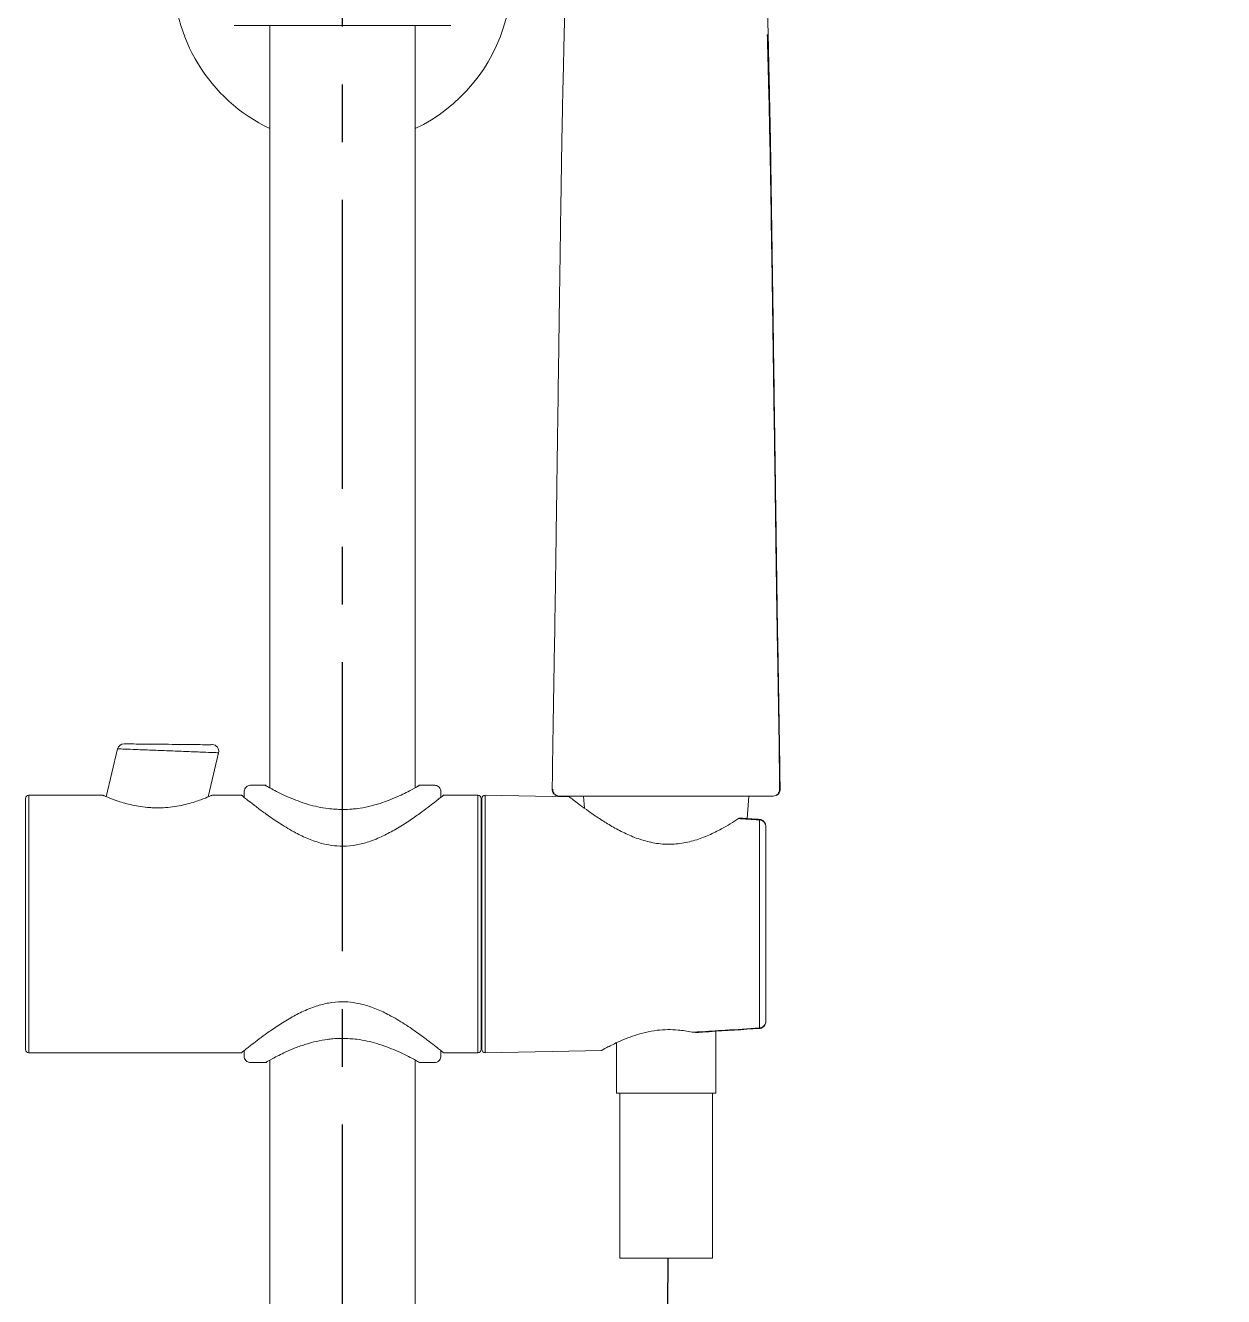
# Model space of a CAD drawing. Extents: x -6207 to -5787, y -4608 to -3937.
# Drawn here: x -6093.53 to -6057.26, y -4236.92 to -4198.42 of the extents above; entities that cross this region are included whole.
import ezdxf

# ---------------------------------------------------------------- set-up
doc = ezdxf.new("R2010")
doc.units = 0
doc.header["$LTSCALE"] = 7
doc.linetypes.add('CENTER', pattern=[2, 1.25, -0.25, 0.25, -0.25])
doc.layers.get('0').update_dxf_attribs({"color": 2, "linetype": 'CONTINUOUS'})

msp = doc.modelspace()

# ---------------------------------------------------------------- linework, layer by layer
at = {"color": 1, "linetype": 'CENTER'}
msp.add_line((-6083.93456, -4324.46112), (-6083.93873, -4072.05082), dxfattribs=at)
at = {"color": 7, "linetype": 'Continuous', "lineweight": 15}
for p, q in [((-6077.19477, -4197.48124), (-6077.219, -4198.68404)), ((-6071.05013, -4198.68404), (-6071.07435, -4197.48124)), ((-6080.65456, -4198.42438), (-6087.21456, -4198.42438)), ((-6086.13456, -4198.42438), (-6086.13456, -4221.51346)), ((-6081.73456, -4221.51298), (-6081.73456, -4198.42438)), ((-6077.21856, -4198.66842), (-6077.25444, -4200.07916)), ((-6071.01468, -4200.07917), (-6071.05056, -4198.66842)), ((-6090.74223, -4220.33134), (-6091.08729, -4221.78062)), ((-6088.00571, -4221.7902), (-6087.68677, -4220.45062)), ((-6091.17817, -4221.73525), (-6093.43456, -4221.73525)), ((-6086.98965, -4221.73525), (-6087.88417, -4221.73525)), ((-6086.91456, -4221.64106), (-6086.91456, -4221.79716)), ((-6086.24874, -4221.43525), (-6086.70628, -4221.43525)), ((-6081.16133, -4221.43525), (-6081.62416, -4221.43525)), ((-6080.95456, -4221.79714), (-6080.95456, -4221.63962)), ((-6079.83456, -4221.73525), (-6080.87954, -4221.73525)), ((-6077.07001, -4221.78142), (-6079.61282, -4221.73702)), ((-6077.57705, -4221.55958), (-6077.57583, -4221.55926)), ((-6076.63456, -4221.76133), (-6076.60873, -4222.1307)), ((-6071.68235, -4222.44478), (-6071.63456, -4221.76133)), ((-6070.69391, -4221.55925), (-6070.69282, -4221.55958)), ((-6093.53456, -4225.63525), (-6093.53456, -4221.83525)), ((-6079.73456, -4221.83525), (-6079.73456, -4225.63525)), ((-6079.71456, -4229.43349), (-6079.71456, -4221.83702)), ((-6071.31107, -4228.78528), (-6071.31107, -4222.48522)), ((-6071.30527, -4222.47048), (-6071.30622, -4222.46934)), ((-6071.11456, -4222.69362), (-6071.11456, -4228.57688)), ((-6093.53456, -4229.43525), (-6093.53456, -4225.63525)), ((-6079.73456, -4225.63525), (-6079.73456, -4229.43525)), ((-6073.24572, -4228.92248), (-6073.34339, -4228.91652)), ((-6072.63456, -4230.76133), (-6072.63456, -4228.8861)), ((-6086.91456, -4229.47336), (-6086.91456, -4229.63088)), ((-6080.95456, -4229.62944), (-6080.95456, -4229.47334)), ((-6079.61282, -4229.53348), (-6076.07663, -4229.47175)), ((-6075.63456, -4229.23075), (-6075.63456, -4230.76133)), ((-6093.43456, -4229.53525), (-6086.98958, -4229.53525)), ((-6086.7078, -4229.83526), (-6086.24496, -4229.83526)), ((-6086.13456, -4229.75752), (-6086.13456, -4318.63045)), ((-6081.73456, -4318.53256), (-6081.73456, -4229.75704)), ((-6081.62038, -4229.83526), (-6081.16284, -4229.83526)), ((-6080.87947, -4229.53525), (-6079.83456, -4229.53525)), ((-6072.63456, -4230.76133), (-6075.63456, -4230.76133)), ((-6075.53456, -4230.76133), (-6075.53456, -4235.76133)), ((-6072.73456, -4235.76133), (-6072.73456, -4230.76133)), ((-6072.73456, -4235.76133), (-6075.53456, -4235.76133))]:
    msp.add_line(p, q, dxfattribs=at)
at = {"color": 8, "linetype": 'Continuous', "lineweight": 15}
for p, q in [((-6093.43456, -4221.73525), (-6093.43456, -4225.63525)), ((-6079.83456, -4225.63525), (-6079.83456, -4221.73525)), ((-6079.61282, -4221.73702), (-6079.61282, -4229.53348)), ((-6077.57583, -4221.55926), (-6077.57047, -4221.55782)), ((-6070.69865, -4221.55782), (-6070.69391, -4221.55925)), ((-6093.43456, -4225.63525), (-6093.43456, -4229.53525)), ((-6079.83456, -4229.53525), (-6079.83456, -4225.63525))]:
    msp.add_line(p, q, dxfattribs=at)
at = {"color": 8, "linetype": 'Continuous', "lineweight": 15, "flags": 128}
for points in [[(-6071.31107, -4222.48522), (-6071.30864, -4222.47392), (-6071.30651, -4222.46941), (-6071.30622, -4222.46934)], [(-6071.31107, -4228.78528), (-6071.30864, -4228.79659), (-6071.30651, -4228.80109), (-6071.30622, -4228.80116)]]:
    msp.add_lwpolyline(points, dxfattribs=at)
at = {"color": 7, "linetype": 'Continuous', "lineweight": 15}
for centre, radius, start, end in [((-6083.93456, -4196.92438), 5.12, 111.903649, 244.55227), ((-6083.93456, -4196.92438), 5.12, 295.44773, 34.699538), ((-6090.54767, -4220.37767), 0.2, 89.462428, 166.608056), ((-6090.54767, -4220.37767), 0.2, 77.406939, 89.462428), ((-6087.88141, -4220.40351), 0.19921, 89.392654, 101.439025), ((-6087.88132, -4220.40429), 0.19999, 346.583909, 89.421733), ((-6093.43456, -4221.83525), 0.1, 90, 180), ((-6081.59456, -4221.49525), 0.06, 119.628477, 146.764504), ((-6079.83456, -4221.83525), 0.1, 0, 90), ((-6079.61456, -4221.83701), 0.1, 89, 180), ((-6093.43456, -4229.43525), 0.1, 180, 270), ((-6079.83456, -4229.43525), 0.1, 270, 0), ((-6079.61456, -4229.43349), 0.1, 180, 271), ((-6086.27456, -4229.77525), 0.06, 299.628477, 326.764504)]:
    msp.add_arc(centre, radius, start, end, dxfattribs=at)
at = {"color": 8, "linetype": 'Continuous', "lineweight": 15}
for points, knots in [([(-6071.07213, -4198.71184), (-6071.05958, -4198.70122), (-6071.0458, -4198.68955), (-6071.0514, -4198.67794), (-6071.05191, -4198.67689)], [0, 0, 0, 0, 0.91002489, 1, 1, 1, 1]), ([(-6071.03593, -4200.10012), (-6071.02321, -4200.09094), (-6071.00947, -4200.08103), (-6071.0158, -4200.07093), (-6071.01627, -4200.07017)], [0, 0, 0, 0, 0.92561057, 1, 1, 1, 1]), ([(-6087.68677, -4220.45062), (-6087.69476, -4220.45031), (-6087.71414, -4220.44953), (-6087.89768, -4220.44228), (-6088.23406, -4220.42899), (-6088.68419, -4220.4113), (-6089.20065, -4220.3911), (-6089.72605, -4220.37063), (-6090.19496, -4220.35247), (-6090.54361, -4220.339), (-6090.7189, -4220.33224), (-6090.73582, -4220.33159), (-6090.74219, -4220.33134)], [0, 0, 0, 0, 0.07273554, 0.17641304, 0.28098647, 0.38762913, 0.4966893, 0.6075003, 0.71856689, 0.82820388, 0.9353782, 1, 1, 1, 1])]:
    msp.add_open_spline(points, degree=3, knots=knots, dxfattribs=at)
at = {"color": 7, "linetype": 'Continuous', "lineweight": 15}
for points, knots in [([(-6071.07218, -4198.71183), (-6071.06563, -4198.97322), (-6071.05904, -4199.23627), (-6071.05147, -4199.51335), (-6071.04863, -4199.61941), (-6071.04326, -4199.81897), (-6071.03841, -4200.0049), (-6071.03593, -4200.10012)], [0, 0, 0, 0, 0.56540207, 0.56898361, 0.59890853, 0.79457356, 1, 1, 1, 1]), ([(-6077.25394, -4200.07014), (-6077.26047, -4200.35135), (-6077.27431, -4200.94661), (-6077.29107, -4201.84892), (-6077.30631, -4202.76559), (-6077.3204, -4203.68346), (-6077.33499, -4204.67468), (-6077.35138, -4205.81227), (-6077.37043, -4207.13987), (-6077.3919, -4208.65832), (-6077.41634, -4210.36754), (-6077.44349, -4212.26714), (-6077.47158, -4214.35675), (-6077.50446, -4216.63561), (-6077.54935, -4219.05878), (-6077.57303, -4220.71993), (-6077.585, -4221.55945)], [0, 0, 0, 0, 0.03965008, 0.08393089, 0.12681998, 0.16832155, 0.21258392, 0.26559411, 0.32740999, 0.39802716, 0.47744753, 0.56570262, 0.66273066, 0.76844955, 0.88297864, 1, 1, 1, 1]), ([(-6071.03609, -4200.10011), (-6071.02564, -4200.54182), (-6071.00303, -4201.49769), (-6070.97621, -4202.98053), (-6070.95056, -4204.52324), (-6070.92707, -4206.02979), (-6070.90546, -4207.49276), (-6070.88531, -4208.93449), (-6070.85598, -4210.96762), (-6070.83277, -4212.6263), (-6070.8157, -4213.90933), (-6070.81144, -4214.22502), (-6070.80714, -4214.54064), (-6070.80275, -4214.85618), (-6070.79825, -4215.17164), (-6070.79361, -4215.48701), (-6070.7888, -4215.8023), (-6070.78395, -4216.10985), (-6070.77794, -4216.48093), (-6070.77122, -4216.8813), (-6070.76363, -4217.3156), (-6070.75652, -4217.71418), (-6070.74934, -4218.11128), (-6070.7421, -4218.50997), (-6070.73516, -4218.89835), (-6070.71712, -4219.91506), (-6070.7072, -4220.79764), (-6070.69865, -4221.55782)], [0, 0, 0, 0, 0.0623289, 0.13487969, 0.20837198, 0.27868672, 0.34580967, 0.41293523, 0.48007237, 0.62964783, 0.64432561, 0.6589999, 0.67367024, 0.68833676, 0.70299902, 0.71765658, 0.73230957, 0.74695973, 0.76053896, 0.78404941, 0.80278457, 0.82109788, 0.83962863, 0.85816287, 0.8767029, 0.893803, 1, 1, 1, 1]), ([(-6070.68413, -4221.55944), (-6070.69609, -4220.71992), (-6070.71977, -4219.05877), (-6070.76466, -4216.63561), (-6070.79754, -4214.35675), (-6070.82563, -4212.26714), (-6070.85278, -4210.36754), (-6070.87722, -4208.65832), (-6070.89869, -4207.13987), (-6070.91774, -4205.81227), (-6070.93414, -4204.67468), (-6070.94872, -4203.68346), (-6070.96281, -4202.76559), (-6070.97805, -4201.84892), (-6070.99482, -4200.94661), (-6071.00865, -4200.35135), (-6071.01518, -4200.07014)], [0, 0, 0, 0, 0.11702087, 0.23155002, 0.33726898, 0.43429707, 0.52255221, 0.60197262, 0.67258983, 0.73440574, 0.78741596, 0.83167836, 0.87317995, 0.91606907, 0.96034989, 1, 1, 1, 1]), ([(-6090.50299, -4220.18272), (-6090.49761, -4220.18278), (-6090.4833, -4220.18291), (-6090.33495, -4220.18437), (-6090.04026, -4220.18725), (-6089.64429, -4220.19117), (-6089.20085, -4220.19555), (-6088.76493, -4220.19994), (-6088.38479, -4220.20376), (-6088.10051, -4220.20667), (-6087.94524, -4220.20826), (-6087.92884, -4220.20843), (-6087.92209, -4220.2085)], [0, 0, 0, 0, 0.06444383, 0.17129121, 0.28086106, 0.39215303, 0.50336962, 0.61282289, 0.71967329, 0.82418605, 0.92755891, 1, 1, 1, 1]), ([(-6087.88417, -4221.73941), (-6087.88103, -4221.73805), (-6087.85284, -4221.72584), (-6087.96186, -4221.77393), (-6088.20608, -4221.87245), (-6088.61325, -4222.00612), (-6089.13294, -4222.11028), (-6089.547, -4222.12409), (-6089.93459, -4222.10058), (-6090.31061, -4222.04222), (-6090.75632, -4221.91182), (-6091.06415, -4221.79284), (-6091.20784, -4221.72946), (-6091.18303, -4221.74027), (-6091.17817, -4221.74239)], [0, 0, 0, 0, 0.01243225, 0.11159024, 0.2110933, 0.31736764, 0.427988, 0.53174444, 0.54602666, 0.64959265, 0.75332061, 0.86372957, 0.97335736, 1, 1, 1, 1]), ([(-6091.08617, -4221.77592), (-6091.08769, -4221.77531), (-6091.13137, -4221.7578), (-6091.15911, -4221.74478), (-6091.16543, -4221.74287), (-6091.17216, -4221.73943), (-6091.16732, -4221.74181), (-6091.16517, -4221.74292), (-6091.15975, -4221.74621), (-6091.1546, -4221.7496), (-6091.15184, -4221.7532), (-6091.15164, -4221.75346)], [0, 0, 0, 0, 0.021023116, 0.606267715, 0.891855422, 0.957722532, 0.962780957, 0.967273169, 0.975267074, 0.998182538, 1, 1, 1, 1]), ([(-6087.91786, -4221.7538), (-6087.91772, -4221.75362), (-6087.91567, -4221.75101), (-6087.91121, -4221.74762), (-6087.90601, -4221.74408), (-6087.90296, -4221.74239), (-6087.90164, -4221.74172), (-6087.90076, -4221.74127), (-6087.89997, -4221.7409), (-6087.89926, -4221.74058), (-6087.89961, -4221.74073), (-6087.90387, -4221.74259), (-6087.90742, -4221.74413)], [0, 0, 0, 0, 0.00371503, 0.05394313, 0.09010729, 0.10589725, 0.11658751, 0.12811338, 0.14664013, 0.1875212, 0.32420786, 1, 1, 1, 1]), ([(-6080.87954, -4221.73928), (-6080.87802, -4221.73805), (-6080.86938, -4221.73107), (-6080.92848, -4221.77889), (-6081.13151, -4221.94177), (-6081.51074, -4222.23225), (-6081.92402, -4222.52146), (-6082.29751, -4222.75761), (-6082.70289, -4222.97597), (-6083.10543, -4223.14356), (-6083.51684, -4223.25187), (-6084.01285, -4223.30111), (-6084.53375, -4223.22137), (-6085.02166, -4223.04184), (-6085.45257, -4222.8279), (-6085.88401, -4222.56388), (-6086.26466, -4222.29859), (-6086.56364, -4222.07548), (-6086.77051, -4221.91454), (-6086.90881, -4221.80447), (-6086.98454, -4221.74337), (-6086.9881, -4221.74048), (-6086.98965, -4221.73923)], [0, 0, 0, 0, 0.00920281, 0.05226849, 0.13230533, 0.21972384, 0.27182535, 0.32500924, 0.37218916, 0.42044568, 0.45875211, 0.49852126, 0.56555552, 0.61025902, 0.65622011, 0.71768992, 0.78094035, 0.83093186, 0.88222358, 0.92406365, 0.9670447, 1, 1, 1, 1]), ([(-6086.70674, -4221.4361), (-6086.72294, -4221.4364), (-6086.76115, -4221.43711), (-6086.8198, -4221.46108), (-6086.87583, -4221.50875), (-6086.90732, -4221.57271), (-6086.91732, -4221.62066), (-6086.91413, -4221.64145), (-6086.914, -4221.64225)], [0, 0, 0, 0, 0.14771126, 0.3484915, 0.56687346, 0.80719136, 0.99252098, 1, 1, 1, 1]), ([(-6083.93456, -4222.17049), (-6084.08003, -4222.16478), (-6084.44453, -4222.15048), (-6085.01617, -4222.01545), (-6085.4914, -4221.83326), (-6085.82443, -4221.67733), (-6086.03868, -4221.56666), (-6086.1856, -4221.48603), (-6086.27662, -4221.43411), (-6086.25634, -4221.44566), (-6086.24874, -4221.44998)], [0, 0, 0, 0, 0.11518631, 0.2886124, 0.48277974, 0.59385762, 0.70817642, 0.81797374, 0.93183086, 1, 1, 1, 1]), ([(-6081.62416, -4221.45215), (-6081.61821, -4221.44877), (-6081.60107, -4221.43904), (-6081.80807, -4221.55655), (-6082.13395, -4221.72344), (-6082.49991, -4221.8809), (-6082.90791, -4222.02725), (-6083.30568, -4222.12132), (-6083.68339, -4222.16421), (-6083.83498, -4222.168), (-6083.93456, -4222.17049)], [0, 0, 0, 0, 0.09786458, 0.28216412, 0.47637813, 0.58399883, 0.69446549, 0.87981523, 0.92104929, 1, 1, 1, 1]), ([(-6080.95728, -4221.6395), (-6080.95702, -4221.62429), (-6080.95636, -4221.585), (-6080.98379, -4221.52393), (-6081.03219, -4221.47215), (-6081.08856, -4221.44452), (-6081.13142, -4221.43472), (-6081.15473, -4221.43622), (-6081.16153, -4221.43666)], [0, 0, 0, 0, 0.14004927, 0.36175862, 0.59937618, 0.78386136, 0.93696028, 1, 1, 1, 1]), ([(-6077.58655, -4221.5561), (-6077.58618, -4221.56884), (-6077.58543, -4221.59487), (-6077.57412, -4221.63481), (-6077.55394, -4221.67382), (-6077.51526, -4221.71919), (-6077.45413, -4221.75459), (-6077.40048, -4221.75902), (-6077.37252, -4221.76133)], [0, 0, 0, 0, 0.09453722, 0.19306709, 0.29767091, 0.41621615, 0.69585549, 1, 1, 1, 1]), ([(-6077.37252, -4221.76133), (-6077.39768, -4221.7586), (-6077.4364, -4221.7544), (-6077.4829, -4221.72894), (-6077.51481, -4221.70256), (-6077.54035, -4221.66986), (-6077.56473, -4221.62246), (-6077.56821, -4221.58327), (-6077.57047, -4221.55782)], [0, 0, 0, 0, 0.23921633, 0.36820102, 0.5000147, 0.63182033, 0.76081175, 1, 1, 1, 1]), ([(-6074.13456, -4221.76133), (-6074.22459, -4221.76133), (-6074.40558, -4221.76133), (-6074.69183, -4221.76133), (-6074.99157, -4221.76133), (-6075.31671, -4221.76133), (-6075.65411, -4221.76133), (-6075.95036, -4221.76133), (-6076.19377, -4221.76133), (-6076.38745, -4221.76133), (-6076.57241, -4221.76133), (-6076.74608, -4221.76133), (-6076.90478, -4221.76133), (-6077.04386, -4221.76133), (-6077.18086, -4221.76133), (-6077.2979, -4221.76133), (-6077.34907, -4221.76133), (-6077.37252, -4221.76133)], [0, 0, 0, 0, 0.05267489, 0.10588545, 0.1695933, 0.23487238, 0.31208698, 0.39671161, 0.45178309, 0.50798662, 0.56566023, 0.62852328, 0.69185585, 0.75601327, 0.82133726, 0.91809728, 1, 1, 1, 1]), ([(-6070.8966, -4221.76133), (-6070.90736, -4221.76133), (-6070.92901, -4221.76133), (-6070.97552, -4221.76133), (-6071.0345, -4221.76133), (-6071.11081, -4221.76133), (-6071.20158, -4221.76133), (-6071.3079, -4221.76133), (-6071.42683, -4221.76133), (-6071.55837, -4221.76133), (-6071.7365, -4221.76133), (-6071.97117, -4221.76133), (-6072.28005, -4221.76133), (-6072.61431, -4221.76133), (-6072.95177, -4221.76133), (-6073.27713, -4221.76133), (-6073.66325, -4221.76133), (-6073.95349, -4221.76133), (-6074.13456, -4221.76133)], [0, 0, 0, 0, 0.040734, 0.08197143, 0.13048018, 0.17881339, 0.23113954, 0.28268408, 0.33361948, 0.38412418, 0.43438113, 0.52024018, 0.60321262, 0.68786061, 0.76512285, 0.83043485, 0.89421424, 1, 1, 1, 1]), ([(-6070.8966, -4221.76133), (-6070.87145, -4221.7586), (-6070.83274, -4221.7544), (-6070.78626, -4221.72896), (-6070.75435, -4221.70259), (-6070.7288, -4221.6699), (-6070.7044, -4221.62249), (-6070.70092, -4221.58329), (-6070.69865, -4221.55782)], [0, 0, 0, 0, 0.23910543, 0.36805748, 0.49985587, 0.63164933, 0.76069424, 1, 1, 1, 1]), ([(-6070.80772, -4221.74682), (-6070.7892, -4221.73734), (-6070.75187, -4221.71824), (-6070.71114, -4221.6699), (-6070.68582, -4221.61423), (-6070.68363, -4221.57497), (-6070.68257, -4221.5561)], [0, 0, 0, 0, 0.25588385, 0.51575259, 0.76719106, 1, 1, 1, 1]), ([(-6071.94107, -4222.44327), (-6072.10766, -4222.54892), (-6072.37985, -4222.72154), (-6072.83916, -4222.9507), (-6073.2587, -4223.11063), (-6073.71381, -4223.21389), (-6074.18927, -4223.23318), (-6074.65792, -4223.16162), (-6075.09752, -4223.01971), (-6075.50264, -4222.83449), (-6075.87126, -4222.62834), (-6076.20328, -4222.41736), (-6076.49413, -4222.21613), (-6076.73827, -4222.03717), (-6076.9239, -4221.89581), (-6077.04684, -4221.79983), (-6077.06231, -4221.78763), (-6077.07001, -4221.78155)], [0, 0, 0, 0, 0.10108291, 0.16515868, 0.22860376, 0.29195412, 0.35512633, 0.41809693, 0.48161566, 0.5451975, 0.6094533, 0.67378973, 0.73871547, 0.8037407, 0.86915107, 0.93483673, 1, 1, 1, 1]), ([(-6071.94107, -4222.44327), (-6071.93588, -4222.43993), (-6071.92546, -4222.43324), (-6071.9176, -4222.42887), (-6071.91775, -4222.42979), (-6071.91778, -4222.42993)], [0, 0, 0, 0, 0.45647961, 0.91668127, 1, 1, 1, 1]), ([(-6071.31107, -4222.48522), (-6071.37741, -4222.48074), (-6071.5874, -4222.46659), (-6071.79741, -4222.45274), (-6071.94107, -4222.44327)], [0, 0, 0, 0, 0.31594426, 1, 1, 1, 1]), ([(-6071.30622, -4222.46934), (-6071.36661, -4222.46536), (-6071.57044, -4222.45191), (-6071.77429, -4222.43878), (-6071.91775, -4222.42953)], [0, 0, 0, 0, 0.29625625, 1, 1, 1, 1]), ([(-6071.11456, -4222.69362), (-6071.11565, -4222.67739), (-6071.11758, -4222.64857), (-6071.1346, -4222.5993), (-6071.15745, -4222.56377), (-6071.19311, -4222.52793), (-6071.233, -4222.50123), (-6071.27948, -4222.48739), (-6071.30511, -4222.48563), (-6071.31107, -4222.48522)], [0, 0, 0, 0, 0.15731063, 0.27933165, 0.4993779, 0.55349989, 0.75909561, 0.94400902, 1, 1, 1, 1]), ([(-6071.11697, -4222.72778), (-6071.11576, -4222.70143), (-6071.11311, -4222.64358), (-6071.14569, -4222.56398), (-6071.20051, -4222.50562), (-6071.25644, -4222.47449), (-6071.29306, -4222.47284), (-6071.30644, -4222.47223)], [0, 0, 0, 0, 0.22018995, 0.48319998, 0.6940428, 0.88817053, 1, 1, 1, 1]), ([(-6086.98958, -4229.53122), (-6086.9911, -4229.53245), (-6086.99974, -4229.53943), (-6086.94064, -4229.49161), (-6086.73761, -4229.32873), (-6086.35838, -4229.03825), (-6085.9451, -4228.74904), (-6085.57161, -4228.51289), (-6085.16623, -4228.29453), (-6084.76369, -4228.12694), (-6084.35228, -4228.01863), (-6083.85627, -4227.96939), (-6083.33537, -4228.04914), (-6082.84746, -4228.22866), (-6082.41655, -4228.4426), (-6081.98511, -4228.70662), (-6081.60446, -4228.97191), (-6081.30549, -4229.19502), (-6081.09861, -4229.35596), (-6080.96031, -4229.46603), (-6080.88458, -4229.52713), (-6080.88102, -4229.53002), (-6080.87947, -4229.53127)], [0, 0, 0, 0, 0.00920281, 0.05226849, 0.13230533, 0.21972384, 0.27182535, 0.32500924, 0.37218917, 0.42044568, 0.45875211, 0.49852126, 0.56555553, 0.61025902, 0.65622011, 0.71768992, 0.78094035, 0.83093186, 0.88222358, 0.92406365, 0.9670447, 1, 1, 1, 1]), ([(-6071.31107, -4228.78528), (-6071.29067, -4228.78258), (-6071.25061, -4228.77726), (-6071.19661, -4228.7469), (-6071.15186, -4228.70189), (-6071.12058, -4228.64295), (-6071.11654, -4228.59859), (-6071.11456, -4228.57688)], [0, 0, 0, 0, 0.19152317, 0.37615053, 0.57024889, 0.78965292, 1, 1, 1, 1]), ([(-6071.30634, -4228.79819), (-6071.29895, -4228.79856), (-6071.26932, -4228.80001), (-6071.22019, -4228.77694), (-6071.16664, -4228.73341), (-6071.12968, -4228.66952), (-6071.11159, -4228.61374), (-6071.11605, -4228.58204), (-6071.11674, -4228.57712)], [0, 0, 0, 0, 0.06832459, 0.2740249, 0.48087877, 0.70353644, 0.95404891, 1, 1, 1, 1]), ([(-6076.07687, -4229.45839), (-6076.08362, -4229.46218), (-6076.1083, -4229.47606), (-6075.94788, -4229.38549), (-6075.61897, -4229.21612), (-6075.19096, -4229.0356), (-6074.76477, -4228.91334), (-6074.32576, -4228.83296), (-6073.90732, -4228.82774), (-6073.55659, -4228.87162), (-6073.41763, -4228.90089), (-6073.34339, -4228.91652)], [0, 0, 0, 0, 0.05781514, 0.21139744, 0.37053011, 0.54680231, 0.63708004, 0.73089398, 0.88703216, 0.93964454, 1, 1, 1, 1]), ([(-6073.34339, -4228.91652), (-6073.27702, -4228.91241), (-6072.94518, -4228.89186), (-6072.26768, -4228.84901), (-6071.65668, -4228.80831), (-6071.31107, -4228.78528)], [0, 0, 0, 0, 0.0979521, 0.48976107, 1, 1, 1, 1]), ([(-6073.24565, -4228.92402), (-6073.10787, -4228.91563), (-6072.4613, -4228.87627), (-6071.81489, -4228.83424), (-6071.30622, -4228.80116)], [0, 0, 0, 0, 0.21308739, 1, 1, 1, 1]), ([(-6086.24496, -4229.81835), (-6086.25091, -4229.82173), (-6086.26805, -4229.83146), (-6086.06106, -4229.71395), (-6085.73518, -4229.54706), (-6085.36921, -4229.3896), (-6084.96121, -4229.24325), (-6084.56344, -4229.14918), (-6084.18573, -4229.10629), (-6084.03414, -4229.1025), (-6083.93456, -4229.10001)], [0, 0, 0, 0, 0.09786458, 0.28216412, 0.47637813, 0.58399883, 0.69446549, 0.87981523, 0.92104929, 1, 1, 1, 1]), ([(-6083.93456, -4229.10001), (-6083.78909, -4229.10572), (-6083.42459, -4229.12002), (-6082.85295, -4229.25505), (-6082.37772, -4229.43724), (-6082.0447, -4229.59317), (-6081.83044, -4229.70384), (-6081.68352, -4229.78447), (-6081.59251, -4229.83639), (-6081.61278, -4229.82484), (-6081.62038, -4229.82052)], [0, 0, 0, 0, 0.11518631, 0.2886124, 0.48277976, 0.59385762, 0.70817642, 0.81797374, 0.93183086, 1, 1, 1, 1]), ([(-6086.91184, -4229.631), (-6086.9121, -4229.64621), (-6086.91276, -4229.6855), (-6086.88533, -4229.74657), (-6086.83693, -4229.79835), (-6086.78056, -4229.82598), (-6086.7377, -4229.83578), (-6086.71439, -4229.83428), (-6086.70759, -4229.83384)], [0, 0, 0, 0, 0.14004927, 0.36175862, 0.59937618, 0.78386136, 0.93696028, 1, 1, 1, 1]), ([(-6081.16238, -4229.8344), (-6081.14619, -4229.8341), (-6081.10798, -4229.83339), (-6081.04932, -4229.80942), (-6080.99329, -4229.76175), (-6080.9618, -4229.69779), (-6080.9518, -4229.64984), (-6080.955, -4229.62906), (-6080.95512, -4229.62825)], [0, 0, 0, 0, 0.14771126, 0.3484915, 0.56687346, 0.80719136, 0.99252098, 1, 1, 1, 1])]:
    msp.add_open_spline(points, degree=3, knots=knots, dxfattribs=at)
at = {"color": 1, "linetype": 'CENTER'}
msp.add_open_spline([(-6074.08456, -4235.76133), (-6074.13252, -4241.28632), (-6074.13007, -4241.80707), (-6074.11186, -4242.84893), (-6074.09791, -4243.37265), (-6074.06171, -4244.41656), (-6074.03907, -4244.93872), (-6073.95819, -4246.50442), (-6073.88677, -4247.54762), (-6073.62212, -4250.67387), (-6073.37845, -4252.75342), (-6072.46193, -4258.96779), (-6071.60401, -4263.07776), (-6069.10417, -4272.6006), (-6067.29064, -4277.96928), (-6063.10325, -4288.496), (-6060.7308, -4293.65475), (-6055.62229, -4303.80167), (-6052.88649, -4308.79022), (-6047.20736, -4318.66106), (-6044.26249, -4323.54295), (-6038.98772, -4332.19246), (-6036.66808, -4335.96316), (-6031.741, -4342.968), (-6029.84265, -4347.39415), (-6026.41861, -4353.67536), (-6025.17216, -4356.07453), (-6022.90537, -4360.84675), (-6021.87434, -4363.21513), (-6020.98042, -4365.65181)], degree=3, knots=[0, 0, 0, 0, 0.007757838, 0.007757838, 0.015515677, 0.015515677, 0.023273515, 0.023273515, 0.038789192, 0.038789192, 0.069820546, 0.069820546, 0.131883253, 0.131883253, 0.215448344, 0.215448344, 0.299013435, 0.299013435, 0.382578526, 0.382578526, 0.466143616, 0.466143616, 0.530865572, 0.530865572, 0.595587527, 0.595587527, 0.63474961, 0.63474961, 0.671896429, 0.671896429, 0.671896429, 0.671896429], dxfattribs=at)

doc.saveas('drawing.dxf')
